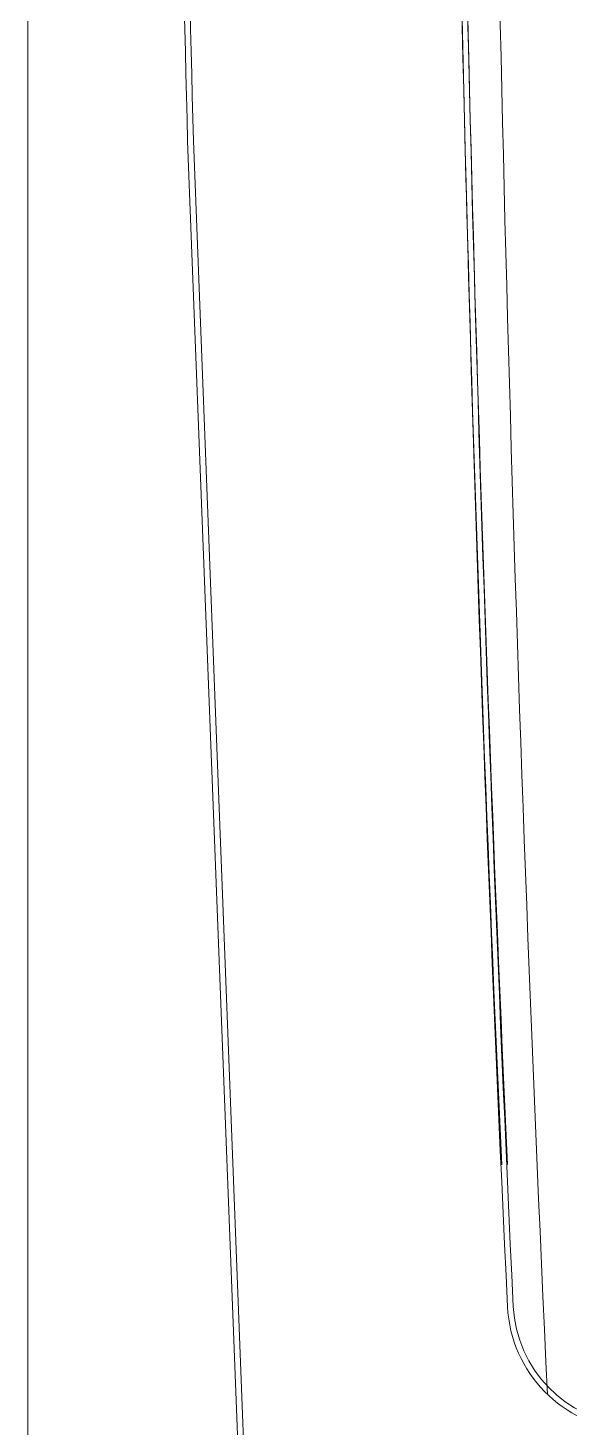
# Model space of a CAD drawing. Header units: millimetres. Extents: x 1010 to 1494, y -119 to 564.
# Drawn here: x 1170.78 to 1184.77, y 41.6 to 77.78 of the extents above; entities that cross this region are included whole.
import ezdxf

# ---------------------------------------------------------------- set-up
doc = ezdxf.new("R2010")
doc.units = ezdxf.units.MM
doc.layers.add('Arquitectónico Bloqueado', color=9, linetype='Continuous', lineweight=9)
doc.layers.add('AS_DETECCION_P2', color=7, linetype='Continuous', lineweight=30)

# ---------------------------------------------------------------- blocks, each defined once
blk = doc.blocks.new('Atquitectónico Base 1er Piso')
at = {"layer": 'Arquitectónico Bloqueado'}
blk.add_lwpolyline([(1332.653, 132.389), (1482.889, 132.389), (1482.889, 18.53), (1332.653, 18.53)], close=True, dxfattribs=at)
at = {"layer": 'Arquitectónico Bloqueado', "elevation": 99.842}
for points in [[(1348.179, 41.529, -0.37809), (1345.05, 44.732, -0.009515), (1343.575, 96.386, -0.006652), (1343.648, 115.461, -0.360031), (1345.706, 117.863), (1351.049, 119.021)], [(1348.173, 41.68, -0.376546), (1345.199, 44.739, -0.009515), (1343.725, 96.388, -0.006652), (1343.798, 115.458, -0.360407), (1345.734, 117.716), (1351.081, 118.875)]]:
    blk.add_lwpolyline(points, format="xyb", dxfattribs=at)
at = {"layer": 'Arquitectónico Bloqueado'}
for points in [[(1346.082, 42.466, -0.009371), (1344.575, 96.431, -0.007281), (1344.68, 117.28)], [(1338.928, 18.53, -0.000608), (1338.85, 21.131), (1336.781, 74.856, -0.008888), (1336.444, 111.908), (1336.484, 114.746)], [(1339.078, 18.53, -0.000609), (1339, 21.136), (1336.931, 74.861, -0.008888), (1336.594, 111.906), (1336.634, 114.744)]]:
    blk.add_lwpolyline(points, format="xyb", dxfattribs=at)
for centre, radius, start, end in [((2651.469, 108.468), 1307.949, 180.527705, 182.632414), ((2650.674, 108.446), 1307.004, 180.527063, 182.633031)]:
    blk.add_arc(centre, radius, start, end, dxfattribs=at)
blk = doc.blocks.new('Arquitectónico Base 1er Piso')
at = {"layer": 'AS_DETECCION_P2'}
blk.add_blockref('Atquitectónico Base 1er Piso', (0, 0), dxfattribs=at)

msp = doc.modelspace()

# ---------------------------------------------------------------- block references
at = {"layer": 'Arquitectónico Bloqueado'}
msp.add_blockref('Arquitectónico Base 1er Piso', (-161.86899, 0), dxfattribs=at)

doc.saveas('drawing.dxf')
